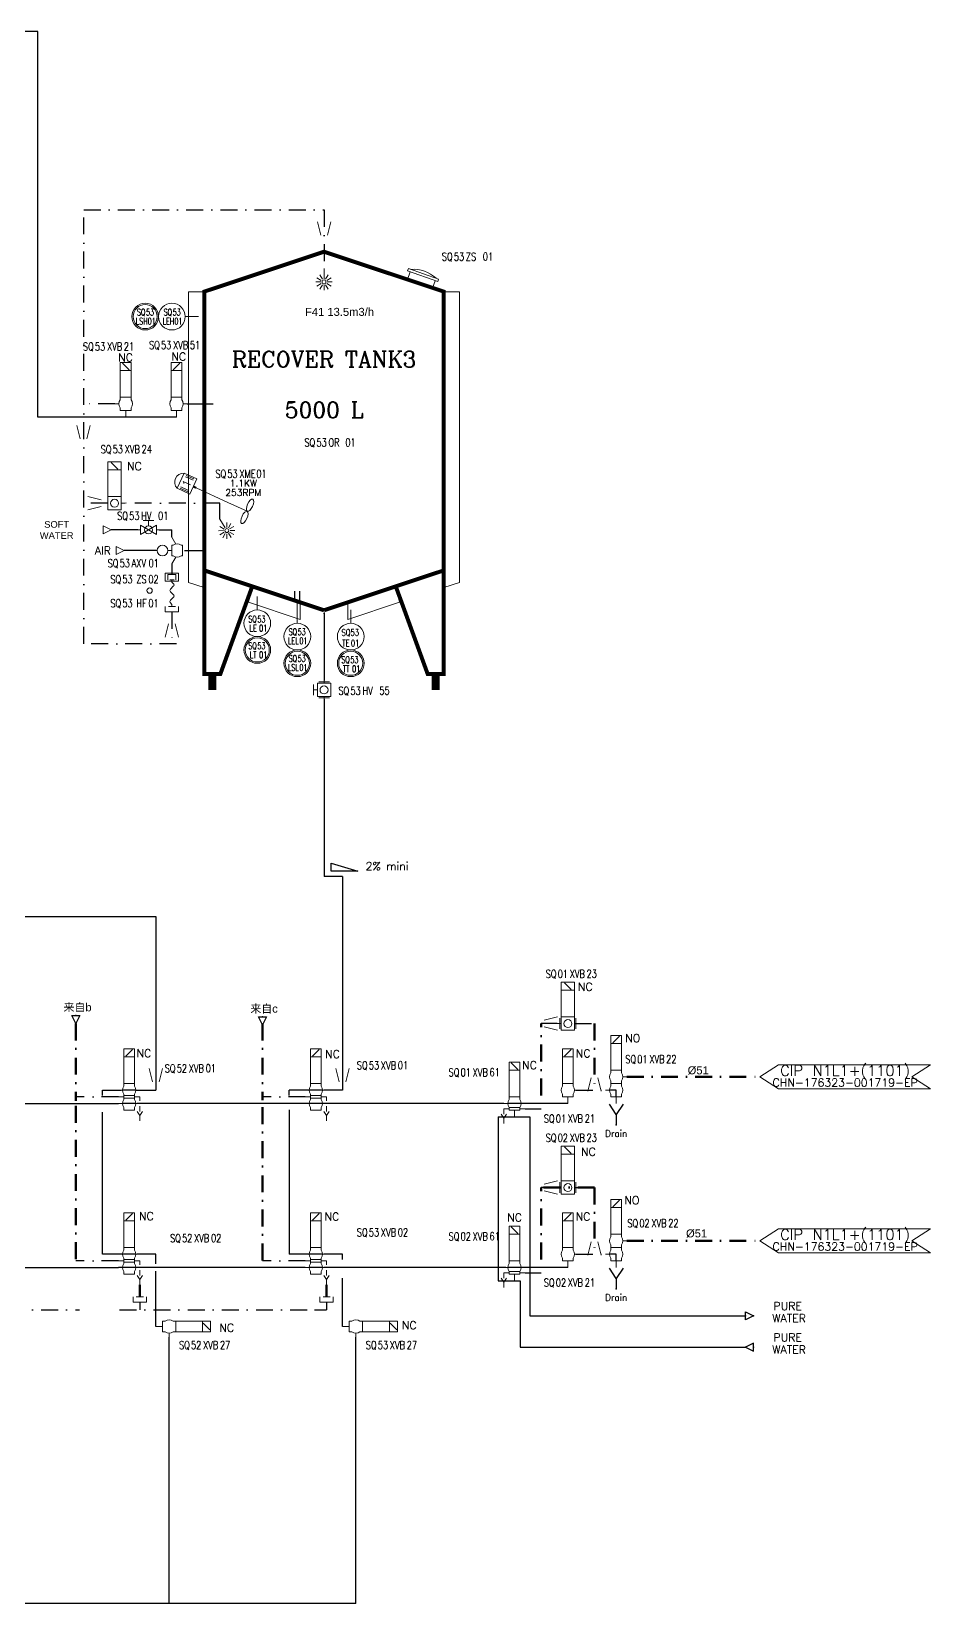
# Model space of a CAD drawing. Header units: inches. Extents: x 22898 to 24107, y 18882 to 19904.
# Drawn here: x 23771 to 24107, y 18937 to 19527 of the extents above; entities that cross this region are included whole.
import ezdxf
from ezdxf.enums import TextEntityAlignment as Align

# ---------------------------------------------------------------- set-up
doc = ezdxf.new("R2010")
doc.units = ezdxf.units.IN
doc.header["$MEASUREMENT"] = 0
doc.linetypes.add('DASHDOT2', pattern=[12.7, 6.35, -3.175, 0, -3.175])
for name, color, linetype in [('14 Pipe Water Cold', 142, 'Continuous'), ('CUVERIE', 7, 'Continuous'), ('DIAMETRE', 7, 'Continuous'), ('MATERIEL-DIVERS', 7, 'Continuous'), ('POMPES-PROCESS', 7, 'Continuous'), ('Process water', 5, 'Continuous'), ('REPERES', 7, 'Continuous'), ('techn-data', 7, 'Continuous'), ('TEXTE', 7, 'Continuous'), ('TEXTES', 7, 'Continuous'), ('TUYAUTERIE-AIR INSTRUMENT', 3, 'Continuous'), ('TUYAUTERIE-NEP', 4, 'DASHDOT2'), ('TUYAUTERIE-PROCESS', 30, 'Continuous'), ('TXT_FR', 7, 'Continuous'), ('VANNES', 7, 'Continuous')]:
    doc.layers.add(name, color=color, linetype=linetype)
for name, color, linetype, lineweight in [('17 Pipe CIP', 4, 'DASHDOT2', 50), ('31 Equipment', 7, 'Continuous', 9), ('33 Instruments Labels', 7, 'Continuous', 9)]:
    doc.layers.add(name, color=color, linetype=linetype, lineweight=lineweight)
doc.layers.get('REPERES').off()
doc.styles.add('ROMANC', font='romanc')
doc.styles.add('ROMANS', font='ROMANS.SHX')
doc.styles.add('ROMANT', font='romant')
doc.styles.get("Standard").update_dxf_attribs({"font": 'arial.ttf'})
doc.styles.add('USER1', font='TXT.SHX', dxfattribs={"bigfont": 'gbcbig.shx'})

# ---------------------------------------------------------------- blocks, each defined once
blk = doc.blocks.new('APV-TNK-GEN-11')
at = {"layer": '31 Equipment', "color": 7}
for points, const_width in [([(-14.94, 21.58), (-21.58, 3.32), (-24.9, 3.32), (-24.9, 83), (0, 91.3), (24.9, 83), (24.9, 3.32), (21.58, 3.32), (14.94, 21.58)], 0.83), ([(-24.9, 24.9), (0, 16.6)], 0.83), ([(24.9, 24.9), (0, 16.6)], 0.83), ([(-23.24, 3.32), (-23.24, 0)], 1.66), ([(23.24, 3.32), (23.24, 0)], 1.66)]:
    blk.add_lwpolyline(points, dxfattribs=dict(at, const_width=const_width))
at = {"layer": '31 Equipment', "ltscale": 38}
blk.add_point((0, 16), dxfattribs=at)
blk = doc.blocks.new('APV-TNK-INSULAT-12')
at = {"layer": '31 Equipment', "color": 7}
for p, q in [((-24.95, 67), (-28.22, 67)), ((-28.22, 67), (-28.22, 6.51)), ((24.95, 67), (28.22, 67)), ((28.22, 67), (28.22, 6.51)), ((-28.22, 6.51), (-24.95, 5.42)), ((28.22, 6.51), (24.95, 5.42)), ((-15.74, 2.35), (-4.98, -1.24)), ((-4.98, -1.24), (-4.98, 2.26)), ((15.74, 2.35), (4.98, -1.24)), ((4.98, -1.24), (4.98, 2.26))]:
    blk.add_line(p, q, dxfattribs=at)
at = {"layer": '31 Equipment'}
for p, q in [((-24.95, 5.42), (-24.95, 67)), ((24.95, 5.42), (24.95, 67)), ((-15.74, 2.35), (-14.94, 5.58)), ((-14.94, 5.58), (-4.98, 2.26)), ((14.94, 5.58), (4.98, 2.26)), ((15.74, 2.35), (14.94, 5.58))]:
    blk.add_line(p, q, dxfattribs=at)
at = {"layer": '31 Equipment', "ltscale": 38}
blk.add_point((0, 0), dxfattribs=at)
blk = doc.blocks.new('APV-VLVM-BFLY-SVS-1')
at = {"layer": '31 Equipment', "ltscale": 38}
for p, q in [((-2.5, 0), (-4, 0)), ((2.5, 2.5), (-2.5, 2.5)), ((-2.5, 2.5), (-2.5, -2.5)), ((-2, 4), (2, 4)), ((0, 2.5), (0, 4)), ((2.5, -2.5), (2.5, 2.5)), ((2.5, 0), (4, 0)), ((-2.5, -2.5), (2.5, -2.5))]:
    blk.add_line(p, q, dxfattribs=at)
at = {"layer": '31 Equipment'}
for p, q in [((-3, 2), (-3, -2)), ((3, -2), (3, 2))]:
    blk.add_line(p, q, dxfattribs=at)
at = {"layer": '31 Equipment', "ltscale": 38}
blk.add_circle((0, 0), 1.5, dxfattribs=at)
blk = doc.blocks.new('APV-INS-M-L-LE2')
at = {"layer": '31 Equipment', "color": 7}
blk.add_line((5, 0), (13, 0), dxfattribs=at)
at = {"layer": '31 Equipment', "lineweight": 25}
blk.add_lwpolyline([(17, 1), (13, 1), (13, 0), (13, -1), (17, -1)], dxfattribs=at)
at = {"layer": '31 Equipment', "color": 7}
blk.add_circle((0, 0), 5, dxfattribs=at)
at = {"layer": '33 Instruments Labels', "style": 'ROMANS', "width": 0.8}
blk.add_attdef('LE?', text='', height=3, dxfattribs=at).set_placement((0, 0), align=Align.MIDDLE)
blk = doc.blocks.new('APV-INS-F-L-LS')
at = {"layer": '31 Equipment'}
for radius in [5, 4.5]:
    blk.add_circle((0, 0), radius, dxfattribs=at)
at = {"layer": '33 Instruments Labels', "style": 'ROMANS', "width": 0.8}
blk.add_attdef('LS?', text='', height=3, dxfattribs=at).set_placement((0, 0), align=Align.MIDDLE)
blk = doc.blocks.new('APV-INS-M-L-TE')
at = {"layer": '31 Equipment', "color": 7}
blk.add_line((0, -5), (0, -10), dxfattribs=at)
blk.add_circle((0, 0), 5, dxfattribs=at)
at = {"layer": '33 Instruments Labels', "style": 'ROMANS', "width": 0.8, "flags": 8}
blk.add_attdef('TE', text='', height=3, dxfattribs=at).set_placement((0, 0), align=Align.MIDDLE)
blk = doc.blocks.new('APV-INS-F-L-TT')
at = {"layer": '31 Equipment'}
for radius in [5, 4.5]:
    blk.add_circle((0, 0), radius, dxfattribs=at)
blk = doc.blocks.new('APV-INS-M-L-LE1')
at = {"layer": '31 Equipment', "color": 7}
blk.add_line((0, -5), (0, -10), dxfattribs=at)
blk.add_circle((0, 0), 5, dxfattribs=at)
blk = doc.blocks.new('APV-TNK-ACC-SPRAYBALL-1')
at = {"layer": '31 Equipment'}
for p, q in [((0, -3.81), (0, 0)), ((-1.19, -5), (-3.05, -5)), ((-1.03, -4.4), (-2.65, -3.47)), ((-1.03, -5.6), (-2.65, -6.53)), ((-0.6, -3.97), (-1.53, -2.35)), ((0.6, -3.97), (1.53, -2.35)), ((1.03, -4.4), (2.65, -3.47)), ((1.03, -5.6), (2.65, -6.53)), ((1.19, -5), (3.05, -5)), ((-0.6, -6.03), (-1.53, -7.65)), ((0, -6.19), (0, -8.05)), ((0.6, -6.03), (1.53, -7.65))]:
    blk.add_line(p, q, dxfattribs=at)
blk.add_circle((0, -5), 0.738, dxfattribs=at)
blk = doc.blocks.new('PENTE-G')
at = {"layer": 'MATERIEL-DIVERS'}
blk.add_lwpolyline([(-5, 2), (5, 2), (5, 5), (-5, 2)], dxfattribs=at)
blk = doc.blocks.new('APV-INS-F-L-LT')
at = {"layer": '31 Equipment'}
for radius in [5, 4.5]:
    blk.add_circle((0, 0), radius, dxfattribs=at)
blk = doc.blocks.new('APV-FCE-GEN-REDCON-1')
at = {"layer": '31 Equipment', "color": 7}
for p, q in [((-2.5, 2.5), (2.5, 1.25)), ((2.5, 1.25), (2.5, 1.25)), ((2.5, -1.25), (-2.5, -2.5))]:
    blk.add_line(p, q, dxfattribs=at)
blk = doc.blocks.new('APV-VLV-DSEAT-SDE44-3')
at = {"layer": '31 Equipment', "ltscale": 38}
for p, q in [((1.25, 20.25), (-1.25, 17.75)), ((-2, 7.5), (-2, 6.5)), ((2, 7.5), (2, 6.5)), ((-2.5, 5), (-4, 5)), ((-2, 2.5), (-4, 2.5)), ((-2.5, 0), (-4, 0)), ((2, 2.5), (4, 2.5)), ((2.5, 5), (4, 5)), ((2.5, 0), (4, 0)), ((4, 2.5), (4, 1)), ((-2, -2.5), (-2, -1.5)), ((2, -2.5), (2, -1.5)), ((4, -4.5), (3, -3)), ((4, -1), (4, -3)), ((5, -3), (4, -4.5)), ((4, -4.5), (4, -6.5))]:
    blk.add_line(p, q, dxfattribs=at)
at = {"layer": '31 Equipment', "lineweight": 30}
for p, q in [((2.5, 5), (-2.5, 5)), ((2.5, 0), (-2.5, 0))]:
    blk.add_line(p, q, dxfattribs=at)
at = {"layer": '31 Equipment'}
for p, q in [((-2, 3), (-2, 3.5)), ((-2, 1.5), (-2, 2.5)), ((2, 3), (2, 3.5)), ((2, 1.5), (2, 2.5)), ((-2, -2.5), (2, -2.5))]:
    blk.add_line(p, q, dxfattribs=at)
at = {"layer": '31 Equipment', "ltscale": 38}
for points in [[(-2, 17.5), (2, 17.5), (2, 20.5), (-2, 20.5)], [(-2, 7.5), (2, 7.5), (2, 17.5), (-2, 17.5)], [(-2, 3), (2, 3), (2, 2), (-2, 2)]]:
    blk.add_lwpolyline(points, close=True, dxfattribs=at)
for centre, start, end in [((0, 5), 143.1301, 216.8699), ((0, 5), 323.1301, 36.8699), ((0, 0), 143.1301, 216.8699), ((0, 0), 323.1301, 36.8699)]:
    blk.add_arc(centre, 2.5, start, end, dxfattribs=at)
blk = doc.blocks.new('APV-VLV-DSEAT-SD42-3')
at = {"layer": '31 Equipment', "ltscale": 38}
for p, q in [((1.25, 15.25), (-1.25, 12.75)), ((-2.5, 0), (-4, 0)), ((-2, 2.5), (-2, 1.5)), ((2, 2.5), (2, 1.5)), ((2.5, 0), (4, 0)), ((-2, -2), (-4, -2)), ((0, -2.5), (0, -5)), ((2, -2), (4, -2)), ((4, -5.5), (3, -4)), ((4, -2), (4, -4)), ((5, -4), (4, -5.5)), ((4, -5.5), (4, -7.5))]:
    blk.add_line(p, q, dxfattribs=at)
at = {"layer": '31 Equipment', "lineweight": 30}
blk.add_line((-2.5, 0), (2.5, 0), dxfattribs=at)
at = {"layer": '31 Equipment', "ltscale": 38}
for points in [[(-2, 12.5), (2, 12.5), (2, 15.5), (-2, 15.5)], [(-2, 2.5), (2, 2.5), (2, 12.5), (-2, 12.5)], [(-2, -1.5), (2, -1.5), (2, -2.5), (-2, -2.5)]]:
    blk.add_lwpolyline(points, close=True, dxfattribs=at)
for start, end in [(143.1301, 216.8699), (323.1301, 36.8699)]:
    blk.add_arc((0, 0), 2.5, start, end, dxfattribs=at)
blk = doc.blocks.new('EGOUT')
at = {"color": 7}
for p, q in [((-3.2, 9.61), (0, 4.81)), ((0, 4.81), (3.2, 9.61)), ((0, 4.81), (0, 0))]:
    blk.add_line(p, q, dxfattribs=at)
at = {"color": 7, "extrusion": (0, -1, 0)}
blk.add_point((0, 0), dxfattribs=at)
at = {"layer": 'POMPES-PROCESS', "style": 'ROMANS'}
blk.add_attdef('EGOUT', text='', height=3, dxfattribs=at).set_placement((0, -4), align=Align.MIDDLE)
blk = doc.blocks.new('APV-VLV-BFLY-SVS-3')
at = {"layer": '31 Equipment', "ltscale": 38}
for p, q in [((1.25, 15.25), (-1.25, 12.75)), ((-2.5, 0), (-4, 0)), ((2.5, 2.5), (-2.5, 2.5)), ((-2.5, 2.5), (-2.5, -2.5)), ((2.5, -2.5), (2.5, 2.5)), ((2.5, 0), (4, 0)), ((-2.5, -2.5), (2.5, -2.5))]:
    blk.add_line(p, q, dxfattribs=at)
at = {"layer": '31 Equipment'}
for p, q in [((-3, 2), (-3, -2)), ((3, -2), (3, 2))]:
    blk.add_line(p, q, dxfattribs=at)
at = {"layer": '31 Equipment', "ltscale": 38}
for points in [[(-2.5, 12.5), (2.5, 12.5), (2.5, 15.5), (-2.5, 15.5)], [(-2.5, 2.5), (2.5, 2.5), (2.5, 12.5), (-2.5, 12.5)]]:
    blk.add_lwpolyline(points, close=True, dxfattribs=at)
blk.add_circle((0, 0), 1.5, dxfattribs=at)
blk = doc.blocks.new('APV-VLV-SSEAT-SW43-41')
at = {"layer": '31 Equipment', "ltscale": 38}
for p, q in [((1.25, 20.25), (-1.25, 17.75)), ((-2, 7.5), (-2, 6.5)), ((2, 7.5), (2, 6.5)), ((-2.5, 0), (-4, 0)), ((-2, 2.5), (-2, 3.5)), ((-2, 2.5), (2, 2.5)), ((-2, 2.5), (-2, 1.5)), ((2, 2.5), (2, 3.5)), ((2, 2.5), (2, 1.5)), ((2.5, 5), (4, 5)), ((-2, -1.5), (-2, -2.5)), ((-2, -2.5), (2, -2.5)), ((0, -2.5), (0, -5)), ((2, -1.5), (2, -2.5))]:
    blk.add_line(p, q, dxfattribs=at)
at = {"layer": '31 Equipment', "lineweight": 30}
for p, q in [((0, 0), (-2.5, 0)), ((0, -2.5), (0, 0))]:
    blk.add_line(p, q, dxfattribs=at)
at = {"layer": '31 Equipment', "ltscale": 38}
for points in [[(-2, 17.5), (2, 17.5), (2, 20.5), (-2, 20.5)], [(-2, 7.5), (2, 7.5), (2, 17.5), (-2, 17.5)]]:
    blk.add_lwpolyline(points, close=True, dxfattribs=at)
for centre, start, end in [((0, 5), 143.1301, 216.8699), ((0, 5), 323.1301, 36.8699), ((0, 0), 143.1301, 216.8699), ((0, 0), 323.1301, 36.8699)]:
    blk.add_arc(centre, 2.5, start, end, dxfattribs=at)
blk = doc.blocks.new('APV-VLV-SSEAT-SW41-3')
at = {"layer": '31 Equipment', "ltscale": 38}
for p, q in [((1.25, 15.25), (-1.25, 12.75)), ((-2, 2.5), (-2, 1.5)), ((2, 2.5), (2, 1.5)), ((2.5, 0), (4, 0)), ((-2, -2.5), (-2, -1.5)), ((2, -2.5), (-2, -2.5)), ((-2, -2.5), (2, -2.5)), ((0, -2.5), (0, -5)), ((2, -2.5), (2, -1.5))]:
    blk.add_line(p, q, dxfattribs=at)
for points in [[(-2, 12.5), (2, 12.5), (2, 15.5), (-2, 15.5)], [(-2, 2.5), (2, 2.5), (2, 12.5), (-2, 12.5)]]:
    blk.add_lwpolyline(points, close=True, dxfattribs=at)
for start, end in [(143.1301, 216.8699), (323.1301, 36.8699)]:
    blk.add_arc((0, 0), 2.5, start, end, dxfattribs=at)
blk = doc.blocks.new('APV-TNK-ACC-AGIT-1')
at = {"layer": '31 Equipment'}
blk.add_line((0, 0), (0, -8), dxfattribs=at)
for centre in [(-2.5, -8), (2.5, -8)]:
    blk.add_ellipse(centre, major_axis=(-2.5, 0), ratio=0.4, dxfattribs=at)
blk = doc.blocks.new('APV-TNK-ACC-MOT-1')
at = {"layer": '31 Equipment', "color": 7}
for p, q in [((3.15, 6.4), (-3.15, 6.4)), ((-3.15, 6.4), (-3.15, 1.15)), ((3.15, 1.15), (3.15, 6.4)), ((-3.15, 1.15), (3.15, 1.15)), ((-2.64, 5.35), (-2.64, 2.2)), ((-2.1, 5.35), (-2.1, 2.2)), ((2.1, 5.35), (2.1, 2.2)), ((2.66, 5.35), (2.66, 2.2))]:
    blk.add_line(p, q, dxfattribs=at)
blk.add_arc((0, 5.09), 3.41, 22.61986, 157.38014, dxfattribs=at)
at = {"layer": '31 Equipment', "ltscale": 38}
blk.add_point((0, 0), dxfattribs=at)
at = {"layer": '31 Equipment', "color": 7}
blk.add_trace([(-0.39, 0), (0.39, 0), (-0.39, 1.15), (0.39, 1.15)], dxfattribs=at)
at = {"layer": '31 Equipment', "style": 'ROMANT', "width": 0.8}
blk.add_text('1', height=3, dxfattribs=at).set_placement((0, 3.89), align=Align.MIDDLE)
blk = doc.blocks.new('APV-VLV-BFLY-SV-3')
at = {"layer": '31 Equipment', "ltscale": 38}
for p, q in [((1.25, 15.25), (-1.25, 12.75)), ((-4, 0), (-2.5, 0)), ((-2.5, 2.5), (2.5, 2.5)), ((-2.5, -2.5), (-2.5, 2.5)), ((2.5, -2.5), (2.5, 2.5)), ((2.5, 0), (4, 0)), ((-2.5, -2.5), (2.5, -2.5))]:
    blk.add_line(p, q, dxfattribs=at)
for points in [[(-2.5, 12.5), (2.5, 12.5), (2.5, 15.5), (-2.5, 15.5)], [(-2.5, 2.5), (2.5, 2.5), (2.5, 12.5), (-2.5, 12.5)]]:
    blk.add_lwpolyline(points, close=True, dxfattribs=at)
blk.add_circle((0, 0), 1.5, dxfattribs=at)
blk = doc.blocks.new('APV-SIGN-ARW-DWG-1')
at = {"layer": '31 Equipment'}
for p, q in [((-32, 4.49), (25, 4.49)), ((-32, 4.49), (-25, 0)), ((-25, 0), (-32, -4.49)), ((25, 4.49), (32, 0)), ((32, 0), (25, -4.49)), ((-32, -4.49), (25, -4.49))]:
    blk.add_line(p, q, dxfattribs=at)
at = {"layer": '31 Equipment', "style": 'ROMANS', "width": 0.8}
for tag, p in [('TEXT1', (0, 0.37)), ('TEXT2', (0, -3.63))]:
    blk.add_attdef(tag, text='', height=3, dxfattribs=at).set_placement(p, align=Align.CENTER)
blk = doc.blocks.new('REPINS2')
at = {"layer": 'TEXTES', "style": 'ROMANS', "width": 0.7}
for tag, p in [('ZONE', (-3.35, 0.8)), ('SOUSZONE', (0.05, 0.8)), ('NUM', (0.7, -2.6))]:
    blk.add_attdef(tag, p, '', height=2.5, dxfattribs=at)
blk.add_attdef('ELEMENT', text='', height=2.5, dxfattribs=at).set_placement((-1.56, -2.59), align=Align.CENTER)
blk = doc.blocks.new('REPINS')
at = {"layer": 'TEXTES', "style": 'ROMANS', "width": 0.75}
for tag, p in [('ZONE', (-3.3, 1)), ('SOUSZONE', (0.1, 1)), ('NUM', (0.2, -3))]:
    blk.add_attdef(tag, p, '', height=2.5, dxfattribs=at)
blk.add_attdef('ELEMENT', text='', height=2.5, dxfattribs=at).set_placement((-0.2, -3), align=Align.RIGHT)
blk = doc.blocks.new('REPNORM1')
at = {"layer": 'TEXTES', "style": 'ROMANS', "width": 0.75}
for tag, p in [('ZONE', (-9.75, -1.25)), ('SOUSZONE', (-5.25, -1.25)), ('ELEMENT', (-0.75, -1.25)), ('NUM', (5.59, -1.22))]:
    blk.add_attdef(tag, p, '', height=3, dxfattribs=at)
blk = doc.blocks.new('FLE23')
at = {"color": 7}
for p, q in [((0, -1.5), (0, 1.5)), ((0, 1.5), (3, 0)), ((3, 0), (0, -1.5))]:
    blk.add_line(p, q, dxfattribs=at)
at = {"layer": 'MATERIEL-DIVERS', "color": 2}
for p in [(0, 0), (3, 0)]:
    blk.add_point(p, dxfattribs=at)
at = {"layer": 'MATERIEL-DIVERS', "color": 7, "extrusion": (-1, 0, 0)}
blk.add_point((0, 0), dxfattribs=at)
at = {"layer": 'MATERIEL-DIVERS', "color": 7, "extrusion": (1, 0, 0)}
blk.add_point((3, 0), dxfattribs=at)
blk = doc.blocks.new('APV-TNK-ACC-MANHOLE-1')
at = {"layer": '31 Equipment'}
for p, q in [((-6, 3), (-6, 4)), ((-6, 4), (6, 4)), ((-6, 3), (6, 3)), ((-5, 0), (-5, 3)), ((5, 3), (5, 0)), ((6, 3), (6, 4))]:
    blk.add_line(p, q, dxfattribs=at)
blk.add_arc((0, -8), 13, 67.38014, 112.61986, dxfattribs=at)
blk = doc.blocks.new('APV-FTG-CONX-QUICK-1')
at = {"layer": '31 Equipment'}
for p, q in [((-0.5, 2.5), (2.5, 2.5)), ((-0.5, -2.5), (-0.5, 2.5)), ((0, 1.5), (2, 1.5)), ((0, 0.83), (0, -0.83)), ((2, 1.5), (2, -1.5)), ((2.5, 2.5), (2.5, -2.5)), ((2.5, -2.5), (-0.5, -2.5)), ((0, -0.83), (0, -0.83)), ((2, -1.5), (0, -1.5))]:
    blk.add_line(p, q, dxfattribs=at)
blk = doc.blocks.new('APV-FTG-CONX-HOSE-1')
at = {"layer": '31 Equipment'}
for p, q in [((-4.17, 0), (-5, 0)), ((4.17, 0), (5, 0))]:
    blk.add_line(p, q, dxfattribs=at)
for points in [[(-4.17, 0), (-3.63, 0.5), (-3.42, 0.71), (-3.13, 0.79), (-2.83, 0.71), (-2.58, 0.5), (-1.54, -0.5), (-1.33, -0.71), (-1.04, -0.79), (-0.75, -0.71), (-0.5, -0.5), (0, 0)], [(0, 0), (0.54, 0.5), (0.75, 0.71), (1.04, 0.79), (1.33, 0.71), (1.58, 0.5), (2.62, -0.5), (2.83, -0.71), (3.12, -0.79), (3.42, -0.71), (3.67, -0.5), (4.17, 0)]]:
    blk.add_lwpolyline(points, dxfattribs=at)
blk = doc.blocks.new('APV-FTG-CONX-SCREWED-1')
at = {"layer": '31 Equipment'}
for p, q in [((0, 2.5), (2, 2.5)), ((0, 1.33), (0, -1.33)), ((2, 2.5), (2, -2.5)), ((0, -1.33), (0, -1.33)), ((2, -2.5), (0, -2.5))]:
    blk.add_line(p, q, dxfattribs=at)
blk = doc.blocks.new('APV-INS-POS-GEN-1')
at = {"layer": '31 Equipment', "color": 5}
blk.add_circle((0, 0), 1, dxfattribs=at)
blk = doc.blocks.new('APV-SIGN-ARW-FLOW-1')
at = {"layer": '31 Equipment'}
for p, q in [((-1.5, -1.5), (-1.5, 1.5)), ((-1.5, 1.5), (1.5, 0)), ((1.5, 0), (-1.5, -1.5))]:
    blk.add_line(p, q, dxfattribs=at)
blk = doc.blocks.new('REPNORM')
at = {"layer": 'TEXTES', "style": 'ROMANS', "width": 0.75}
for tag, p in [('ZONE', (-9.75, -1.25)), ('SOUSZONE', (-5.25, -1.25)), ('ELEMENT', (0, -1.25)), ('NUM', (4.5, -1.25))]:
    blk.add_attdef(tag, p, '', height=3, dxfattribs=at)
blk = doc.blocks.new('FLE23-A')
at = {"color": 7}
for p, q in [((0, 1.5), (-3, 0)), ((-3, 0), (0, -1.5)), ((0, -1.5), (0, 1.5))]:
    blk.add_line(p, q, dxfattribs=at)
at = {"layer": 'MATERIEL-DIVERS', "color": 7, "extrusion": (-1, 0, 0)}
blk.add_point((-3, 0), dxfattribs=at)
at = {"layer": 'MATERIEL-DIVERS', "color": 2}
for p in [(-3, 0), (0, 0)]:
    blk.add_point(p, dxfattribs=at)
at = {"layer": 'MATERIEL-DIVERS', "color": 7, "extrusion": (1, 0, 0)}
blk.add_point((0, 0), dxfattribs=at)
blk = doc.blocks.new('APV-VLV-SAMPL-PRD20-2')
at = {"layer": '31 Equipment', "ltscale": 38}
for p, q in [((-5.5, 0), (-4, 0)), ((-2.54, 2.44), (-4, 5)), ((-4, 2), (-3.5, 2)), ((-4, -2), (-4, 2)), ((-0.5, 2), (0, 2)), ((0, -2), (0, 2)), ((0, -2), (0, 2)), ((-4, -2), (-3.5, -2)), ((-2.54, -2.44), (-4, -5)), ((-0.5, -2), (0, -2))]:
    blk.add_line(p, q, dxfattribs=at)
at = {"layer": '31 Equipment'}
blk.add_circle((-7.5, 0), 2, dxfattribs=at)
at = {"layer": '31 Equipment', "ltscale": 38}
for start, end in [(53.1301, 126.8699), (233.1301, 306.8699)]:
    blk.add_arc((-2, 0), 2.5, start, end, dxfattribs=at)
blk = doc.blocks.new('APV-VLVM-BALL-KHV+MF-1')
at = {"layer": '31 Equipment', "ltscale": 38}
for p, q in [((-3, 0), (-4, 0)), ((3, 0), (4, 0))]:
    blk.add_line(p, q, dxfattribs=at)
at = {"layer": '31 Equipment'}
for p, q in [((-3, 1.734), (-3, -1.734)), ((-3, -1.734), (3, 1.734)), ((3, -1.734), (-3, 1.734)), ((-2, 3.5), (2, 3.5)), ((0, 1.5), (0, 3.5)), ((3, 1.734), (3, -1.734))]:
    blk.add_line(p, q, dxfattribs=at)
blk.add_circle((0, 0), 1.5, dxfattribs=at)

msp = doc.modelspace()

# ---------------------------------------------------------------- linework, layer by layer
at = {"layer": '14 Pipe Water Cold'}
for p, q in [((23810.45, 19339.72), (23800.41, 19339.72)), ((23818.45, 19339.72), (23823.2, 19339.72)), ((23823.2, 19336.98), (23823.2, 19339.72))]:
    msp.add_line(p, q, dxfattribs=at)
at = {"layer": '17 Pipe CIP'}
for p, q in [((23787.19, 19154.62), (23787.19, 19125.63)), ((23857.19, 19154.62), (23857.19, 19125.89)), ((23961.53, 19127.62), (23961.53, 19154.62)), ((23981.62, 19154.62), (23981.62, 19129.62)), ((23993.68, 19134.62), (24043.46, 19134.62)), ((23787.19, 19123.81), (23787.19, 19065.63)), ((23857.19, 19123.31), (23857.19, 19065.63)), ((23961.53, 19066.13), (23961.53, 19093.13)), ((23981.62, 19093.13), (23961.53, 19093.13)), ((23981.62, 19093.13), (23981.62, 19068.13)), ((23993.68, 19073.13), (24043.46, 19073.13))]:
    msp.add_line(p, q, dxfattribs=at)
for points in [[(23811.19, 19056.63), (23811.19, 19052.2)], [(23881.19, 19056.63), (23881.19, 19052.2)]]:
    msp.add_lwpolyline(points, dxfattribs=at)
at = {"layer": '31 Equipment'}
msp.add_line((23832.26, 19355.51), (23844.17, 19350.04), dxfattribs=at)
at = {"layer": 'Process water'}
for points in [[(23945.46, 19119.62), (23957.37, 19119.62), (23957.37, 19045.09), (24038.19, 19045.09)], [(23945.46, 19119.62), (23945.46, 19058.13), (23953.71, 19058.13), (23953.71, 19033.34), (24038.19, 19033.34)]]:
    msp.add_lwpolyline(points, dxfattribs=at)
at = {"layer": 'TUYAUTERIE-AIR INSTRUMENT'}
msp.add_line((23817.38, 19331.98), (23805.38, 19331.98), dxfattribs=at)
at = {"layer": 'TUYAUTERIE-NEP'}
for p, q in [((23790.21, 19459.71), (23880.21, 19459.71)), ((23790.21, 19296.98), (23790.21, 19459.71)), ((23880.21, 19459.71), (23880.21, 19437.71)), ((23801.89, 19387.05), (23790.21, 19387.05)), ((23799.21, 19349.71), (23790.21, 19349.71)), ((23841.22, 19349.71), (23805.71, 19349.71)), ((23841.22, 19343.77), (23841.22, 19349.71)), ((23823.22, 19308.98), (23823.22, 19296.98)), ((23824.88, 19296.98), (23790.21, 19296.98)), ((23967.62, 19154.62), (23961.53, 19154.62)), ((23974.12, 19154.62), (23981.62, 19154.62)), ((23974.53, 19129.62), (23985.68, 19129.62)), ((23974.53, 19129.62), (23985.68, 19129.62)), ((23803.19, 19127.12), (23787.19, 19127.12)), ((23873.19, 19127.12), (23857.19, 19127.12)), ((23955.53, 19122.62), (23961.53, 19122.62)), ((23967.62, 19093.13), (23961.53, 19093.13)), ((23974.12, 19093.13), (23981.62, 19093.13)), ((23803.19, 19065.63), (23787.19, 19065.63)), ((23873.19, 19065.63), (23857.19, 19065.63)), ((23974.53, 19068.13), (23985.68, 19068.13)), ((23974.53, 19068.13), (23985.68, 19068.13)), ((23955.53, 19061.13), (23961.53, 19061.13)), ((23710.25, 19047.26), (23788.56, 19047.26)), ((23803.54, 19047.26), (23876.6, 19047.26)), ((23811.19, 19050.2), (23811.19, 19047.26)), ((23876.6, 19047.26), (23881.19, 19047.26)), ((23881.19, 19050.2), (23881.19, 19047.26))]:
    msp.add_line(p, q, dxfattribs=at)
at = {"layer": 'TUYAUTERIE-PROCESS'}
for p, q in [((23772.96, 19526.64), (23205.78, 19526.64)), ((23772.96, 19382.05), (23772.96, 19526.64)), ((23828.99, 19387.05), (23838.69, 19387.05)), ((23805.89, 19382.05), (23772.96, 19382.05)), ((23824.99, 19382.05), (23804.42, 19382.05)), ((23827.88, 19331.98), (23835.39, 19331.98)), ((23823.22, 19327.02), (23823.22, 19322.98)), ((23880.21, 19308.71), (23880.21, 19283.21)), ((23880.21, 19276.21), (23880.21, 19209.71)), ((23887.19, 19209.71), (23880.21, 19209.71)), ((23887.19, 19209.71), (23887.19, 19129.62)), ((23690.21, 19194.71), (23817.19, 19194.71)), ((23817.19, 19194.71), (23817.19, 19165.83)), ((23817.19, 19194.71), (23817.19, 19129.62)), ((23797.19, 19129.62), (23804.19, 19129.62)), ((23797.19, 19127.62), (23797.19, 19129.62)), ((23809.69, 19129.62), (23817.19, 19129.62)), ((23874.69, 19129.62), (23867.19, 19129.62)), ((23867.19, 19127.62), (23867.19, 19129.62)), ((23887.19, 19129.62), (23880.19, 19129.62)), ((23674.15, 19124.62), (23803.19, 19124.62)), ((23883.78, 19124.62), (23810.19, 19124.62)), ((23947.53, 19124.62), (23883.78, 19124.62)), ((23971.53, 19124.62), (23954.03, 19124.62)), ((23797.19, 19068.13), (23797.19, 19121.37)), ((23867.19, 19122.22), (23867.19, 19068.13)), ((23804.69, 19068.13), (23797.19, 19068.13)), ((23817.19, 19068.13), (23810.19, 19068.13)), ((23817.19, 19064.58), (23817.19, 19068.13)), ((23874.69, 19068.13), (23867.19, 19068.13)), ((23887.19, 19068.13), (23880.19, 19068.13)), ((23887.19, 19066.13), (23887.19, 19068.13)), ((23590.95, 19063.13), (23803.19, 19063.13)), ((23873.19, 19063.13), (23803.19, 19063.13)), ((23817.19, 19041.06), (23817.19, 19061.8)), ((23948.28, 19063.13), (23880.19, 19063.13)), ((23887.19, 19041.06), (23887.19, 19059.17)), ((23971.53, 19063.13), (23954.03, 19063.13)), ((23822.19, 18937.14), (23822.19, 19037.06)), ((23892.19, 18937.14), (23892.19, 19037.06)), ((23892.19, 18937.14), (23678.11, 18937.14))]:
    msp.add_line(p, q, dxfattribs=at)

# ---------------------------------------------------------------- block references
at = {"layer": '31 Equipment', "xscale": -1}
for name, p in [('APV-VLV-SSEAT-SW41-3', (23805.89, 19387.05)), ('APV-VLV-BFLY-SV-3', (23801.71, 19349.71)), ('APV-VLVM-BALL-KHV+MF-1', (23814.45, 19339.72))]:
    msp.add_blockref(name, p, dxfattribs=at)
at = {"layer": '31 Equipment'}
for name, p in [('APV-VLV-SSEAT-SW41-3', (23824.99, 19387.05)), ('APV-VLV-SAMPL-PRD20-2', (23827.2, 19331.98)), ('APV-VLV-SSEAT-SW43-41', (23989.68, 19129.62)), ('APV-VLV-SSEAT-SW41-3', (23971.53, 19129.62)), ('APV-VLV-SSEAT-SW43-41', (23989.68, 19068.13)), ('APV-VLV-SSEAT-SW41-3', (23971.53, 19068.13))]:
    msp.add_blockref(name, p, dxfattribs=at)
for name, p, rotation in [('APV-TNK-ACC-MOT-1', (23832.26, 19355.51), 65.32222263900262), ('APV-TNK-ACC-AGIT-1', (23844.17, 19350.04), 65.32222263900367), ('APV-VLV-SSEAT-SW41-3', (23822.19, 19041.06), 270), ('APV-VLV-SSEAT-SW41-3', (23892.19, 19041.06), 270)]:
    msp.add_blockref(name, p, dxfattribs=dict(at, rotation=rotation))
at = {"layer": '31 Equipment', "xscale": -1, "rotation": 180}
msp.add_blockref('APV-SIGN-ARW-FLOW-1', (23798.91, 19339.72), dxfattribs=at)
at = {"layer": '33 Instruments Labels'}
for name, p in [('APV-TNK-ACC-SPRAYBALL-1', (23880.21, 19437.71)), ('APV-INS-F-L-LS', (23813.21, 19419.71)), ('APV-INS-POS-GEN-1', (23814.88, 19316.98)), ('APV-INS-F-L-LT', (23855.21, 19294.71)), ('APV-INS-F-L-TT', (23890.21, 19289.71))]:
    msp.add_blockref(name, p, dxfattribs=at)
for name, p, rotation in [('APV-INS-M-L-LE1', (23823.21, 19419.71), 90), ('APV-TNK-ACC-SPRAYBALL-1', (23841.22, 19343.77), 30.96375653207604), ('APV-INS-M-L-LE1', (23855.21, 19304.71), 180), ('APV-INS-M-L-LE2', (23870.21, 19299.71), 90), ('APV-INS-M-L-TE', (23890.21, 19299.71), 180), ('APV-INS-F-L-LS', (23870.21, 19289.71), 270)]:
    msp.add_blockref(name, p, dxfattribs=dict(at, rotation=rotation))
at = {"layer": 'CUVERIE', "xscale": 1.800000000001091, "yscale": 1.800000000001091, "zscale": 1.800000000001091}
for name, p in [('APV-TNK-GEN-11', (23880.21, 19279.71)), ('APV-TNK-INSULAT-12', (23880.21, 19308.35))]:
    msp.add_blockref(name, p, dxfattribs=at)
at = {"layer": 'CUVERIE', "xscale": -1, "rotation": 340.6180997303045}
msp.add_blockref('APV-TNK-ACC-MANHOLE-1', (23916.16, 19432), dxfattribs=at)
at = {"layer": 'MATERIEL-DIVERS', "xscale": -1}
for name, p, rotation in [('APV-FCE-GEN-REDCON-1', (23880.21, 19452.71), 90), ('APV-FCE-GEN-REDCON-1', (23790.14, 19376.41), 90), ('FLE23-A', (23787.19, 19157.62), 270), ('FLE23-A', (23857.19, 19157.09), 270)]:
    msp.add_blockref(name, p, dxfattribs=dict(at, rotation=rotation))
at = {"layer": 'MATERIEL-DIVERS'}
for name, p in [('APV-FCE-GEN-REDCON-1', (23794.21, 19349.71)), ('FLE23', (24038.19, 19045.09))]:
    msp.add_blockref(name, p, dxfattribs=at)
for name, p, rotation in [('APV-FTG-CONX-QUICK-1', (23823.22, 19320.98), 90), ('APV-FTG-CONX-HOSE-1', (23823.22, 19315.98), 90), ('APV-FTG-CONX-SCREWED-1', (23823.22, 19310.98), 270), ('APV-FCE-GEN-REDCON-1', (23823.22, 19301.98), 90), ('APV-FCE-GEN-REDCON-1', (23965.17, 19154.62), 180), ('APV-FCE-GEN-REDCON-1', (23817.19, 19135.23), 270), ('APV-FCE-GEN-REDCON-1', (23887.19, 19135.23), 270), ('APV-FCE-GEN-REDCON-1', (23981.53, 19131.77), 90), ('APV-FCE-GEN-REDCON-1', (23965.17, 19093.13), 180), ('APV-FCE-GEN-REDCON-1', (23981.53, 19070.27), 90)]:
    msp.add_blockref(name, p, dxfattribs=dict(at, rotation=rotation))
at = {"layer": 'MATERIEL-DIVERS', "xscale": -1}
for name, p in [('PENTE-G', (23887.83, 19209.71)), ('FLE23', (24041.19, 19033.34))]:
    msp.add_blockref(name, p, dxfattribs=at)
at = {"layer": 'MATERIEL-DIVERS'}
ref = msp.add_blockref('APV-SIGN-ARW-DWG-1', (24075.47, 19134.62), dxfattribs=dict(at, xscale=-1))
ref.add_attrib('TEXT1', 'CIP N1L1+(1101)', dxfattribs={"layer": '31 Equipment', "height": 4, "style": 'USER1'}).set_placement((24075.47, 19134.99), align=Align.CENTER)
ref.add_attrib('TEXT2', 'CHN-176323-001719-EP', dxfattribs={"layer": '31 Equipment', "height": 3, "style": 'USER1'}).set_placement((24075.47, 19130.99), align=Align.CENTER)
ref = msp.add_blockref('EGOUT', (23989.68, 19116.66), dxfattribs=dict(at, xscale=-0.7999999999992724, yscale=0.8000000000010914, zscale=0.8))
ref.add_attrib('EGOUT', 'Drain', dxfattribs={"layer": 'POMPES-PROCESS', "height": 2.4, "style": 'ROMANS'}).set_placement((23989.68, 19113.46), align=Align.MIDDLE)
ref = msp.add_blockref('APV-SIGN-ARW-DWG-1', (24075.47, 19073.13), dxfattribs=dict(at, xscale=-1))
ref.add_attrib('TEXT1', 'CIP N1L1+(1101)', dxfattribs={"layer": '31 Equipment', "height": 4, "style": 'USER1'}).set_placement((24075.47, 19073.5), align=Align.CENTER)
ref.add_attrib('TEXT2', 'CHN-176323-001719-EP', dxfattribs={"layer": '31 Equipment', "height": 3, "style": 'USER1'}).set_placement((24075.47, 19069.5), align=Align.CENTER)
ref = msp.add_blockref('EGOUT', (23989.68, 19055.17), dxfattribs=dict(at, xscale=-0.7999999999992724, yscale=0.8000000000010914, zscale=0.8))
ref.add_attrib('EGOUT', 'Drain', dxfattribs={"layer": 'POMPES-PROCESS', "height": 2.4, "style": 'ROMANS'}).set_placement((23989.68, 19051.97), align=Align.MIDDLE)
at = {"layer": 'REPERES'}
for name, p, values in [('REPNORM1', (23934.12, 19441.93), {'ZONE': 'SQ', 'SOUSZONE': '53', 'ELEMENT': 'ZS', 'NUM': '01'}), ('REPINS2', (23813.46, 19419.33), {'ZONE': 'SQ', 'SOUSZONE': '53', 'NUM': '01', 'ELEMENT': 'LSH'}), ('REPINS2', (23823.46, 19419.33), {'ZONE': 'SQ', 'SOUSZONE': '53', 'NUM': '01', 'ELEMENT': 'LEH'}), ('REPNORM1', (23799.63, 19408.24), {'ZONE': 'SQ', 'SOUSZONE': '53', 'ELEMENT': 'XVB', 'NUM': '21'}), ('REPNORM1', (23824.38, 19408.78), {'ZONE': 'SQ', 'SOUSZONE': '53', 'ELEMENT': 'XVB', 'NUM': '51'}), ('REPNORM1', (23806.26, 19369.7), {'ZONE': 'SQ', 'SOUSZONE': '53', 'ELEMENT': 'XVB', 'NUM': '24'}), ('REPNORM1', (23882.61, 19372.25), {'ZONE': 'SQ', 'SOUSZONE': '53', 'ELEMENT': 'OR', 'NUM': '01'}), ('REPNORM1', (23849.25, 19360.51), {'ZONE': 'SQ', 'SOUSZONE': '53', 'ELEMENT': 'XME', 'NUM': '01'}), ('REPNORM1', (23812.45, 19344.74), {'ZONE': 'SQ', 'SOUSZONE': '53', 'ELEMENT': 'HV', 'NUM': '01'}), ('REPNORM1', (23808.88, 19326.98), {'ZONE': 'SQ', 'SOUSZONE': '53', 'ELEMENT': 'AXV', 'NUM': '01'}), ('REPNORM', (23809.88, 19320.98), {'ZONE': 'SQ', 'SOUSZONE': '53', 'ELEMENT': 'ZS', 'NUM': '02'}), ('REPNORM', (23809.88, 19311.98), {'ZONE': 'SQ', 'SOUSZONE': '53', 'ELEMENT': 'HF', 'NUM': '01'}), ('REPINS2', (23855.21, 19304.21), {'ZONE': 'SQ', 'SOUSZONE': '53', 'NUM': '01', 'ELEMENT': 'LE'}), ('REPINS2', (23870.29, 19299.46), {'ZONE': 'SQ', 'SOUSZONE': '53', 'NUM': '01', 'ELEMENT': 'LEL'}), ('REPINS', (23890.05, 19299.02), {'ZONE': 'SQ', 'SOUSZONE': '53', 'ELEMENT': 'TE', 'NUM': '01'}), ('REPINS2', (23855.21, 19294.21), {'ZONE': 'SQ', 'SOUSZONE': '53', 'NUM': '01', 'ELEMENT': 'LT'}), ('REPINS2', (23870.29, 19289.46), {'ZONE': 'SQ', 'SOUSZONE': '53', 'NUM': '01', 'ELEMENT': 'LSL'}), ('REPINS2', (23890.05, 19289.02), {'ZONE': 'SQ', 'SOUSZONE': '53', 'NUM': '01', 'ELEMENT': 'TT'}), ('REPNORM1', (23895.35, 19279.16), {'ZONE': 'SQ', 'SOUSZONE': '53', 'ELEMENT': 'HV', 'NUM': '55'}), ('REPNORM1', (23973, 19173.01), {'ZONE': 'SQ', 'SOUSZONE': '01', 'ELEMENT': 'XVB', 'NUM': '23'}), ('REPNORM1', (24002.84, 19141.01), {'ZONE': 'SQ', 'SOUSZONE': '01', 'ELEMENT': 'XVB', 'NUM': '22'}), ('REPNORM1', (23830.27, 19137.56, 0), {'ZONE': 'SQ', 'SOUSZONE': '52', 'ELEMENT': 'XVB', 'NUM': '01'}), ('REPNORM1', (23902.27, 19138.71, 0), {'ZONE': 'SQ', 'SOUSZONE': '53', 'ELEMENT': 'XVB', 'NUM': '01'}), ('REPNORM1', (23936.63, 19136.07), {'ZONE': 'SQ', 'SOUSZONE': '01', 'ELEMENT': 'XVB', 'NUM': '61'}), ('REPNORM1', (23972.32, 19118.72), {'ZONE': 'SQ', 'SOUSZONE': '01', 'ELEMENT': 'XVB', 'NUM': '21'}), ('REPNORM1', (23973, 19111.52), {'ZONE': 'SQ', 'SOUSZONE': '02', 'ELEMENT': 'XVB', 'NUM': '23'}), ('REPNORM1', (23902.27, 19076.04, 0), {'ZONE': 'SQ', 'SOUSZONE': '53', 'ELEMENT': 'XVB', 'NUM': '02'}), ('REPNORM1', (23936.63, 19074.57), {'ZONE': 'SQ', 'SOUSZONE': '02', 'ELEMENT': 'XVB', 'NUM': '61'}), ('REPNORM1', (24003.6, 19079.52), {'ZONE': 'SQ', 'SOUSZONE': '02', 'ELEMENT': 'XVB', 'NUM': '22'}), ('REPNORM1', (23832.27, 19073.89, 0), {'ZONE': 'SQ', 'SOUSZONE': '52', 'ELEMENT': 'XVB', 'NUM': '02'}), ('REPNORM1', (23972.32, 19057.22), {'ZONE': 'SQ', 'SOUSZONE': '02', 'ELEMENT': 'XVB', 'NUM': '21'}), ('REPNORM1', (23835.63, 19033.81, 0), {'ZONE': 'SQ', 'SOUSZONE': '52', 'ELEMENT': 'XVB', 'NUM': '27'}), ('REPNORM1', (23905.63, 19033.81, 0), {'ZONE': 'SQ', 'SOUSZONE': '53', 'ELEMENT': 'XVB', 'NUM': '27'})]:
    msp.add_blockref(name, p, dxfattribs=at).add_auto_attribs(values)
at = {"layer": 'TUYAUTERIE-NEP', "rotation": 270}
for p in [(23811.19, 19052.2), (23881.19, 19052.2)]:
    msp.add_blockref('APV-FTG-CONX-SCREWED-1', p, dxfattribs=at)
at = {"layer": 'VANNES', "xscale": -1, "rotation": 180}
msp.add_blockref('APV-SIGN-ARW-FLOW-1', (23803.88, 19331.98), dxfattribs=at)
at = {"layer": 'VANNES', "rotation": 90.00015203945225}
msp.add_blockref('APV-VLVM-BFLY-SVS-1', (23880.21, 19279.71), dxfattribs=at)
at = {"layer": 'VANNES', "xscale": -1}
for name, p in [('APV-VLV-BFLY-SVS-3', (23971.62, 19154.62)), ('APV-VLV-DSEAT-SD42-3', (23951.53, 19124.62)), ('APV-VLV-BFLY-SVS-3', (23971.62, 19093.13)), ('APV-VLV-DSEAT-SD42-3', (23951.53, 19063.13))]:
    msp.add_blockref(name, p, dxfattribs=at)
at = {"layer": 'VANNES'}
for p in [(23807.19, 19124.62), (23877.19, 19124.62), (23807.19, 19063.13), (23877.19, 19063.13)]:
    msp.add_blockref('APV-VLV-DSEAT-SDE44-3', p, dxfattribs=at)

# ---------------------------------------------------------------- texts
at = {"layer": '31 Equipment', "insert": (23780.03, 19339.71), "char_height": 2.5, "attachment_point": 5}
msp.add_mtext_dynamic_manual_height_columns('SOFT WATER', width=13.7649, gutter_width=1, heights=[0], dxfattribs=at)
at = {"layer": 'DIAMETRE'}
for s, p in [('F41 13.5m3/h', (23873.08, 19419.99)), ('来自b', (23782.61, 19159.24)), ('来自c', (23852.61, 19158.71)), ('%%C51', (24016.47, 19135.6)), ('%%C51', (24015.85, 19074.45))]:
    msp.add_text(s, height=3, dxfattribs=at).set_placement(p)
at = {"layer": 'techn-data', "style": 'ROMANS'}
for s, p in [('253RPM', (23849.98, 19353.74)), ('1.1KW', (23849.98, 19357.23))]:
    msp.add_text(s, height=2.5, dxfattribs=at).set_placement(p, align=Align.MIDDLE_CENTER)
at = {"layer": 'TEXTE', "style": 'ROMANS'}
msp.add_text('AIR', height=3, dxfattribs=at).set_placement((23797.38, 19331.98), align=Align.MIDDLE)
at = {"layer": 'TEXTES', "style": 'ROMANS'}
for s, p in [('NC', (23823.02, 19403.2)), ('NC', (23803.09, 19402.89)), ('NC', (23806.4, 19362.14)), ('NC', (23975.36, 19166.92)), ('NO', (23993.08, 19147.64)), ('NC', (23809.96, 19141.99)), ('NC', (23880.62, 19141.68)), ('NC', (23974.54, 19141.96)), ('NC', (23954.44, 19137.52)), ('NC', (23976.52, 19105.05)), ('NO', (23992.74, 19086.86)), ('NC', (23810.88, 19080.92)), ('NC', (23880.4, 19080.73)), ('NC', (23948.86, 19080.41)), ('NC', (23974.49, 19080.75)), ('NC', (23841, 19039.06)), ('NC', (23909.41, 19039.99))]:
    msp.add_text(s, height=3, dxfattribs=at).set_placement(p)
at = {"layer": 'TXT_FR', "style": 'ROMANS'}
for s, p in [('2% mini', (23903.83, 19213.71)), ('PURE', (24053.94, 19048.68)), ('WATER', (24054.48, 19044.12)), ('PURE', (24053.94, 19036.93)), ('WATER', (24054.48, 19032.36))]:
    msp.add_text(s, height=3, dxfattribs=at).set_placement(p, align=Align.MIDDLE)
at = {"layer": 'TXT_FR', "char_height": 6, "width": 112.5, "attachment_point": 5, "style": 'ROMANC'}
for s, insert in [('RECOVER TANK3', (23880.21, 19403.71)), ('{\\Fromanc|c134;5}000 L', (23880.21, 19384.71))]:
    msp.add_mtext(s, dxfattribs=dict(at, insert=insert))

doc.saveas('drawing.dxf')
